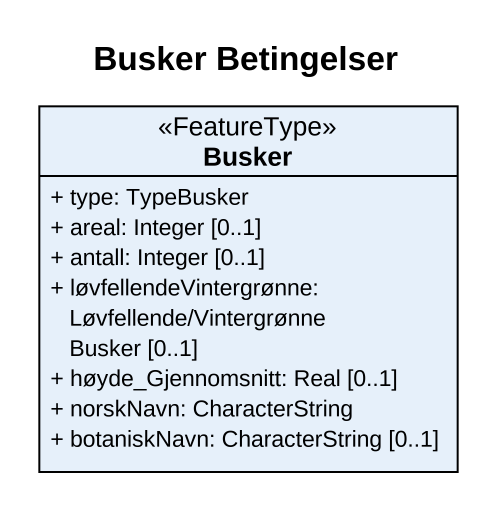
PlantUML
@startuml
title Busker Betingelser
hide circle
hide empty members
skinparam classAttributeIconSize 0
class Busker <<FeatureType>> {
  + type: TypeBusker
  + areal: Integer [0..1]
  + antall: Integer [0..1]
  + løvfellendeVintergrønne: Løvfellende/VintergrønneBusker [0..1]
  + høyde_Gjennomsnitt: Real [0..1]
  + norskNavn: CharacterString
  + botaniskNavn: CharacterString [0..1]
}
@enduml
